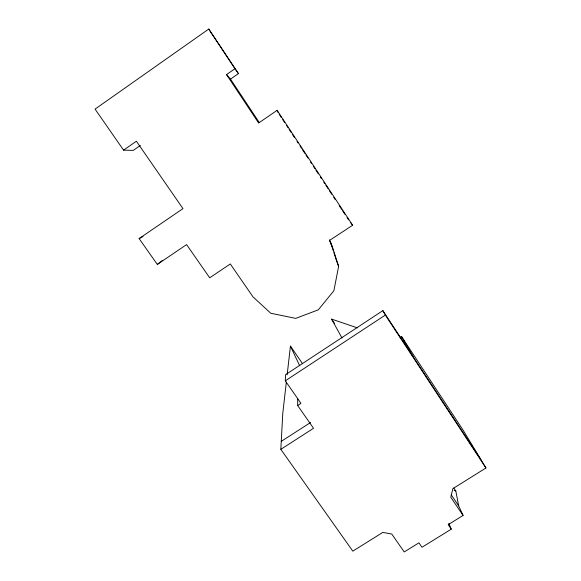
<?xml version="1.0" encoding="UTF-8"?>
<svg xmlns="http://www.w3.org/2000/svg" width="581" height="581" viewBox="0 0 581 581"><rect width="100%" height="100%" fill="white"/><g stroke="black" fill="none" stroke-linecap="round" stroke-linejoin="round"><path stroke-width="0.87" d="M448.881 523.379L451.263 529.16L422.017 547.28L418.937 542.821L404.223 551.95L391.783 534.048L382.806 532.407L352.805 551.144L280.834 449.331L313.529 428.291L297.712 405.574L300.929 403.33L285.293 380.831L285.605 374.643L382.864 310.632L480.879 459.578M280.834 449.331L282.773 413.447L286.346 382.022M287.159 374.832L290.427 346.102L302.498 363.633M329.514 239.888L332.572 247.433L338.621 266.359L333.872 290.754L318.286 309.847L295.693 318.373L270.768 313.253L253.004 296.876L230.308 263.956L209.697 277.805L186.581 244.594L157.335 264.428L139.113 238.588L182.971 208.63L136.375 141.227L123.579 150.138L95.052 109.112L208.746 29.05L238.442 73.598L230.504 79.118L226.525 74.579L234.935 68.725L208.746 29.05M157.335 264.428L162.186 260.608M140.377 145.446L133.26 150.392L123.579 150.138M332.572 247.433L329.463 240.469L352.638 225.239L277.13 110.317L258.632 123.034L226.525 74.579M285.293 380.831L385.319 315.076L382.864 310.632M400.084 337.438L401.522 336.501L463.042 430.049L485.948 467.981L452.875 488.636L450.791 497.242L463.079 515.434L448.205 524.665L451.263 529.16M281.262 441.378L310.624 422.46M139.113 238.588L143.049 236.496M342.013 338.055L331.591 319.1L357.315 327.858M454.16 490.32L455.824 491.003L458.67 505.855L463.079 515.434M350.59 222.654L352.638 225.239M234.935 68.725L238.442 73.598M451.183 494.765L458.67 505.855M331.591 319.1L334.583 323.53M453.819 488.025L455.824 491.003M230.504 79.118L259.286 122.562M385.319 315.076L485.948 467.981M279.229 114.319L281.211 117.333M282.693 119.599L284.675 122.613M286.658 125.627L288.147 127.893M289.135 129.396L291.117 132.41M292.599 134.676L294.582 137.69M297.058 141.459L298.053 142.962M300.028 145.984L301.517 148.242M302.512 149.753L304.989 153.522M305.976 155.025L307.959 158.039M310.436 161.809L311.423 163.319M313.406 166.333L314.895 168.599M315.882 170.102L318.359 173.872M320.342 176.885L321.329 178.396M323.806 182.165L324.801 183.676M325.788 185.179L328.265 188.948M329.26 190.459L331.736 194.228M333.712 197.242L335.201 199.501M339.166 205.536L341.643 209.305M342.63 210.809L345.107 214.578M347.089 217.592L348.578 219.858M401.522 336.501L413.026 356.465M290.427 346.102L299.636 365.703M277.13 110.317L278.234 112.816M336.624 261.036L338.621 266.359M330.618 242.357L333.341 250.89M333.886 252.597L336.341 260.273M297.683 398.74L297.712 405.574"/></g></svg>
